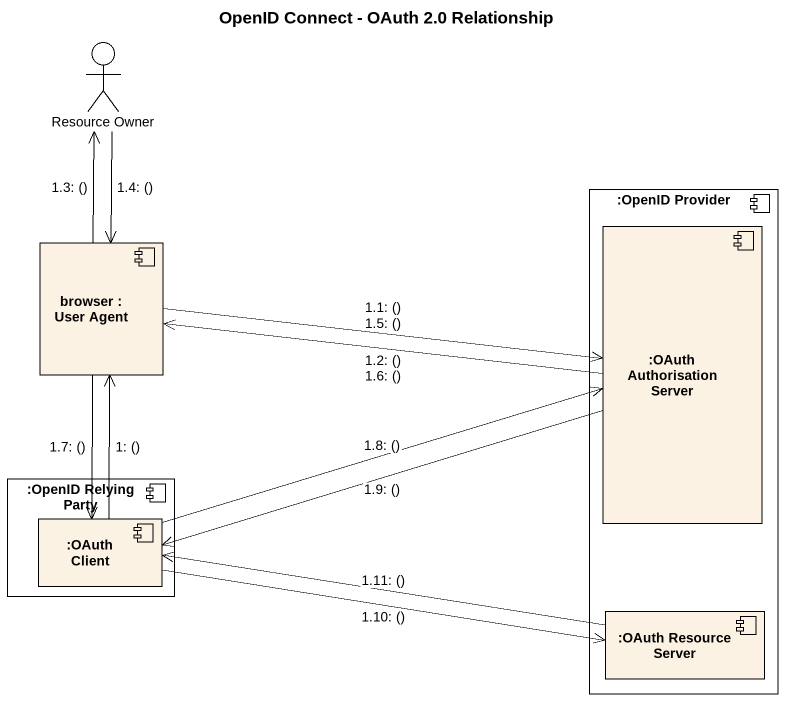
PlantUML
@startuml
title OpenID Connect - OAuth 2.0 Relationship
actor "Resource Owner" as Resource_Owner
component ":OpenID Provider" as OpenID_Provider {
  component ":OAuth Authorisation Server" as OAuth_Authorisation_Server
  component ":OAuth Resource Server" as OAuth_Resource_Server
}
component "browser : User Agent" as browser
component ":OpenID Relying Party" as OpenID_Relying_Party {
  component ":OAuth Client" as OAuth_Client
}
OAuth_Client -up-> browser : 1: ()
browser -right-> OAuth_Authorisation_Server : 1.1: ()\n1.5: ()
OAuth_Authorisation_Server -left-> browser : 1.2: ()\n1.6: ()
browser -up-> Resource_Owner : 1.3: ()
Resource_Owner --> browser : 1.4: ()
browser --> OAuth_Client : 1.7: ()
OAuth_Client -right-> OAuth_Authorisation_Server : 1.8: ()
OAuth_Authorisation_Server -left-> OAuth_Client : 1.9: ()
OAuth_Client -right-> OAuth_Resource_Server : 1.10: ()
OAuth_Resource_Server -left-> OAuth_Client : 1.11: ()
@enduml
